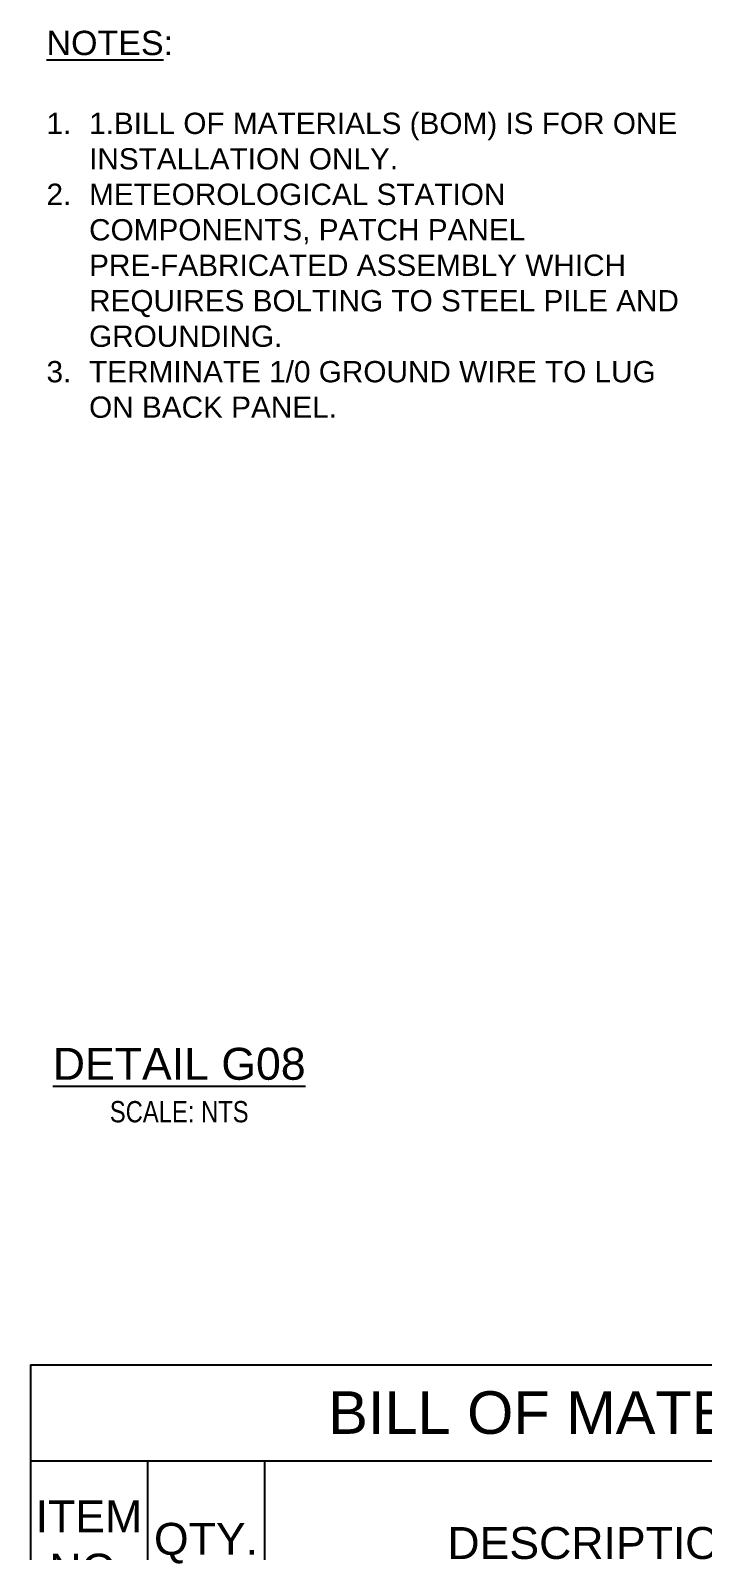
# Model space of a CAD drawing. Header units: feet. Extents: x 0.3 to 98.5, y -18.6 to 31.5.
# Drawn here: x 0.42 to 3.58, y -14.88 to -7.74 of the extents above; entities that cross this region are included whole.
import ezdxf

# ---------------------------------------------------------------- set-up
doc = ezdxf.new("R2010")
doc.units = ezdxf.units.FT
doc.header["$MEASUREMENT"] = 0
doc.layers.add('G-ANNO-TEXT', color=1, linetype='Continuous')
doc.styles.add('NEI-A', font='arial.ttf')

# ---------------------------------------------------------------- blocks, each defined once
blk = doc.blocks.new('*T31')
at = {"layer": 'G-ANNO-TEXT', "color": 0, "linetype": 'ByBlock', "lineweight": -2, "transparency": 16777216}
for p, q in [((0, 0), (5.5, 0)), ((0, 0), (0, -3.169995116264747)), ((5.5, 0), (5.5, -3.169995116264747)), ((0, -0.4499999999999993), (5.5, -0.4499999999999993)), ((0.55, -0.4499999999999993), (0.55, -3.169995116264747)), ((1.1, -0.4499999999999993), (1.1, -3.169995116264747)), ((4.25, -0.4499999999999993), (4.25, -3.169995116264747)), ((0, -1.225218281036835), (5.5, -1.225218281036835)), ((0, -1.780325147794452), (5.5, -1.780325147794452)), ((0, -2.195014611338376), (5.5, -2.195014611338376)), ((0, -2.755305652720821), (5.5, -2.755305652720821)), ((0, -3.169995116264747), (5.5, -3.169995116264747))]:
    blk.add_line(p, q, dxfattribs=at)
at = {"layer": 'G-ANNO-TEXT', "color": 0, "transparency": 16777216, "attachment_point": 5, "style": 'NEI-A'}
for s, insert, char_height, width in [('BILL OF MATERIALS', (2.75, -0.2250000000000014), 0.2, 5.38), ('ITEM\\PNO.', (0.275, -0.837609140518417), 0.15, 0.43), ('MFR. CAT. NO.', (4.875, -0.837609140518417), 0.15, 1.13), ('QTY.', (0.8250000000000002, -0.837609140518417), 0.15, 0.43), ('DESCRIPTION', (2.675, -0.837609140518417), 0.15, 3.03), ('BY MET STATION VENDER', (4.875, -1.502771714415644), 0.1, 1.13), ('1', (0.275, -1.502771714415644), 0.1, 0.43), ('1', (0.8250000000000002, -1.502771714415644), 0.1, 0.43), ('ONE HOLE GROUND LUG', (2.675, -1.502771714415644), 0.1, 3.03), ("BURNDY\\P'GAR' SERIES", (4.875, -1.987669879566415), 0.1, 1.13), ('2', (0.275, -1.987669879566415), 0.1, 0.43), ('1', (0.8250000000000002, -1.987669879566415), 0.1, 0.43), ('POST GROUNDING CONNECTOR', (2.675, -1.987669879566415), 0.1, 3.03), ('\\A1;IRREVERSIBLE COMPRESSION GROUND\\PTAP CONNECTOR TO GROUND ROD\\PGAUGE RANGE: #2 AWG - 250KCMIL', (2.675, -2.475160132029597), 0.1, 3.03), ("BURNDY\\P'YGLR29C34'", (4.875, -2.475160132029597), 0.1, 1.13), ('3', (0.275, -2.475160132029597), 0.1, 0.43), ('1', (0.8250000000000002, -2.475160132029597), 0.1, 0.43), ('\\A1;COPPER CLAD GROUND ROD \\P5/8" DIA. x 10\'-0" LONG', (2.675, -2.962650384492783), 0.1, 3.03), ("ERICO\\P'613400'", (4.875, -2.962650384492783), 0.1, 1.13), ('4', (0.275, -2.962650384492783), 0.1, 0.43), ('1', (0.8250000000000002, -2.962650384492783), 0.1, 0.43)]:
    blk.add_mtext(s, dxfattribs=dict(at, insert=insert, char_height=char_height, width=width))

msp = doc.modelspace()

# ---------------------------------------------------------------- block references
msp.add_blockref('*T31', (0.4182598729246436, -14.00806191815159))

# ---------------------------------------------------------------- texts
at = {"layer": 'G-ANNO-TEXT', "insert": (0.4939999951310412, -7.738626251102588), "char_height": 0.1, "width": 3.050000000000001, "attachment_point": 1, "style": 'NEI-A'}
msp.add_mtext('\\A1;{\\fArial CE|b0|i0|c238|p34;\\H1.1429x;\\LNOTES\\l:\\P\\pi-0.2,l0.2;\\Fsimplex|c0;\\H1.0208x;\\W0.8;\\P\\pt0.2;\\A0;\\fArial|b0|i0|c0|p34;\\H0.85714x;\\W1;1.^I1.BILL OF MATERIALS (BOM) IS FOR ONE INSTALLATION ONLY.\\P2.^IMETEOROLOGICAL STATION COMPONENTS, PATCH PANEL PRE-FABRICATED ASSEMBLY WHICH REQUIRES BOLTING TO STEEL PILE AND GROUNDING.\\P3.^ITERMINATE 1/0 GROUND WIRE TO LUG ON BACK PANEL.}', dxfattribs=at)
at = {"layer": 'G-ANNO-TEXT', "insert": (1.11732208193758, -12.69356280689342), "char_height": 0.2500000000000001, "attachment_point": 5, "style": 'NEI-A'}
msp.add_mtext_dynamic_manual_height_columns('{\\H0.6x;\\LDETAIL G08\\l\\P\\H0.66667x;\\W0.8;SCALE: NTS}', width=2.177098656005867, gutter_width=0.546875, heights=[0], dxfattribs=at)

doc.saveas('drawing.dxf')
